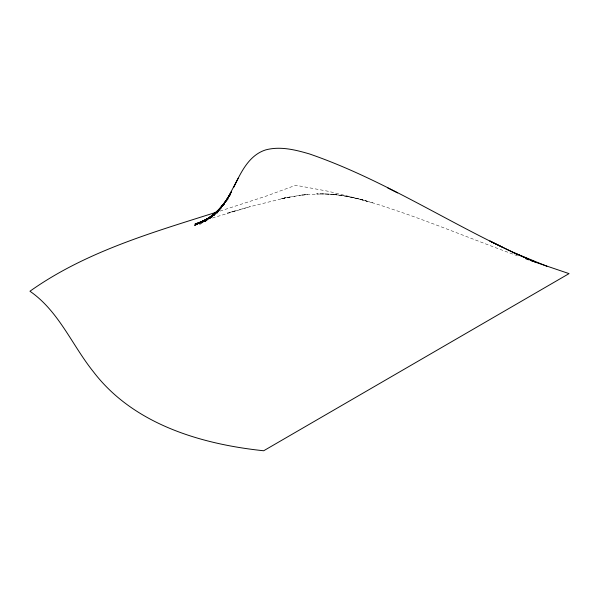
<?xml version="1.0" encoding="UTF-8"?>
<svg xmlns="http://www.w3.org/2000/svg" width="599" height="599" viewBox="0 0 599 599"><rect width="100%" height="100%" fill="white"/><g stroke="black" fill="none" stroke-linecap="round" stroke-linejoin="round"><path stroke-width="0.45" stroke-dasharray="3 2.25" d="M212.331 218.014L250.255 206.618L286.195 197.685L280.444 198.92L297.988 195.671L307.699 194.458L302.038 195.019L322.449 193.851L333.516 194.368L316.579 193.889C347.308 192.788 376.442 203.922 405.066 213.551C443.38 227.088 480.952 242.595 519.161 256.402M220.005 211.08L266.076 196.15L295.689 185.271L328.102 191.246L359.153 198.958L345.219 195.963L332.7 194.286L352.227 197.4L366.798 201.152L359.16 198.898L374.435 203.435M235.025 210.915L227.178 213.132L250.255 206.618M290.073 196.996L284.263 198.007L303.431 194.78"/><path stroke-width="0.9" d="M233.737 187.307C240.835 172.639 248.802 155.261 265.642 149.915C280.235 145.984 295.359 149.81 309.451 153.936C388.991 181.31 458.931 230.091 536.27 262.549L513.762 252.696L489.862 241.03L502.127 247.02M238.207 178.24L226.789 199.811L231.596 191.553L225.052 202.245L216.898 213.072L230.263 194.563L222.903 205.12L213.731 215.618L227.979 198.733L220.2 208.332L209.89 218.403L224.46 203.772M224.393 203.802L216.816 211.761L212.638 215.296L205.27 221.308L221.39 207.598L212.638 215.296L199.804 224.243M212.638 215.296L216.823 212.053M217.489 211.469L207.576 218.822L214.24 214.412L201.593 222.222L210.885 216.988M211.395 216.733L194.638 225.381L209.388 217.781L202.784 221.36L206.715 219.526M206.573 219.496L195.162 224.543L206.558 219.9L195.019 224.063L207.052 219.616M216.606 212.143C152.236 232.554 85.672 251.647 29.95 291.234C58.852 311.195 72.022 345.174 93.422 371.784C133.352 424.182 200.815 444.136 263.68 450.762L569.05 273.616L535.558 262.257M526.004 258.903L528.61 259.816M531.216 260.73L532.953 261.344M546.85 266.226L513.762 252.696M387.8 187.959L397.594 192.9"/></g></svg>
